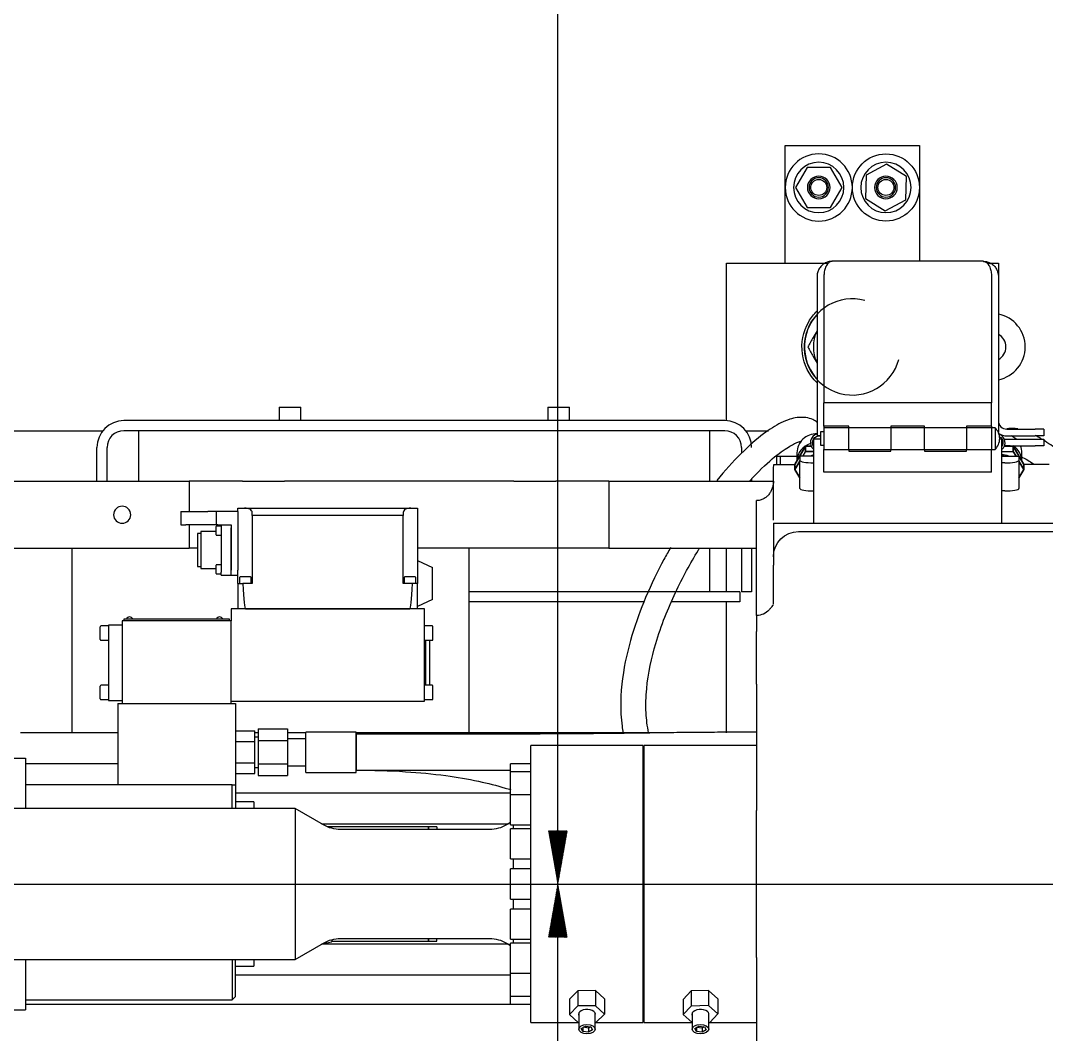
# Model space of a CAD drawing. Header units: millimetres. Extents: x 10462777 to 22643323, y 453826 to 1389191.
# Drawn here: x 11270982 to 11271574, y 584480 to 585065 of the extents above; entities that cross this region are included whole.
import ezdxf

# ---------------------------------------------------------------- set-up
doc = ezdxf.new("R2010")
doc.units = ezdxf.units.MM
doc.header["$LTSCALE"] = 200
doc.header["$MEASUREMENT"] = 0
doc.linetypes.add('CENTER', pattern=[2, 1.25, -0.25, 0.25, -0.25])
doc.linetypes.add('PHANTOM', pattern=[2.5, 1.25, -0.25, 0.25, -0.25, 0.25, -0.25])
doc.layers.add('1', color=1, linetype='CENTER')
doc.layers.add('11', color=6, linetype='PHANTOM')
doc.layers.add('LAYOUT', color=8, linetype='CONTINUOUS', lineweight=25)

# ---------------------------------------------------------------- blocks, each defined once
blk = doc.blocks.new('r710ic')
at = {"layer": 'LAYOUT', "color": 3}
blk.add_circle((272041.37, 104232.63), 2050.12, dxfattribs=at)

msp = doc.modelspace()

# ---------------------------------------------------------------- hatches: boundary and pattern name
at = {"layer": '1', "linetype": 'Continuous'}
h = msp.add_hatch(dxfattribs=at)
h.set_pattern_fill('ANSI31', color=27, scale=0.19368, angle=45, style=0, pattern_type=0)
h.set_pattern_definition([(45, (11264546.22931, 582402.56258), (-0.1369525464, 0.1369525464), [])])
h.paths.add_polyline_path([(11271292.35042, 584566.95582), (11271286.92895, 584597.70252), (11271297.7719, 584597.70256)], flags=0)
h = msp.add_hatch(dxfattribs=at)
h.set_pattern_fill('ANSI31', color=27, scale=0.19368, angle=45, style=0, pattern_type=0)
h.set_pattern_definition([(45, (11264546.22931, 582402.56258), (-0.1369525464, 0.1369525464), [])])
h.paths.add_polyline_path([(11271292.35042, 584566.95582), (11271297.7719, 584536.20911), (11271286.92895, 584536.20907)], flags=0)

# ---------------------------------------------------------------- linework, layer by layer
at = {"layer": '1', "color": 27, "linetype": 'Continuous'}
for p, q in [((11271292.35042, 584566.95582), (11271292.35042, 585668.51554)), ((11271292.35042, 583439.24928), (11271292.35042, 584566.95582))]:
    msp.add_line(p, q, dxfattribs=at)
at = {"layer": '1', "color": 252, "linetype": 'Continuous'}
for p, q in [((11271423.4966, 584993.05214), (11271500.96866, 584993.05214)), ((11271423.4966, 584925.26394), (11271423.4966, 584993.05214)), ((11271500.96866, 584993.05214), (11271500.96866, 584926.23113)), ((11271540.15488, 584925.26409), (11271546.4835, 584925.26409)), ((11271546.4835, 584925.26409), (11271546.4835, 584921.1346)), ((11271546.4835, 584921.1346), (11271546.4835, 584917.51582)), ((11270888.9315, 584828.49714), (11271029.8306, 584828.49714)), ((11271400.72275, 584828.49714), (11271413.87818, 584828.49714)), ((11271104.34707, 584624.09146), (11270985.23377, 584624.09146)), ((11271104.34707, 584610.53415), (11271104.34707, 584624.09146)), ((11271106.28387, 584624.09146), (11271106.28387, 584610.9465)), ((11271217.64995, 584599.92078), (11271159.42637, 584599.92078)), ((11271222.49196, 584599.92078), (11271217.64995, 584599.92078)), ((11271217.64995, 584598.42886), (11271217.64995, 584599.92078)), ((11271217.64995, 584599.92078), (11271217.64995, 584598.42886)), ((11271222.49196, 584599.92078), (11271222.49196, 584598.42886)), ((11271162.16006, 584533.99085), (11271217.64995, 584533.99085)), ((11271217.64995, 584534.05705), (11271217.64995, 584535.48285)), ((11271217.64995, 584535.48285), (11271217.64995, 584534.05705)), ((11271217.64995, 584534.05705), (11271217.64995, 584533.99085)), ((11271217.64995, 584533.99085), (11271217.64995, 584534.05705)), ((11271217.64995, 584533.99085), (11271222.49196, 584533.99085)), ((11271222.49196, 584534.05705), (11271222.49196, 584535.48285)), ((11271222.49196, 584533.99085), (11271222.49196, 584534.05705)), ((11271104.34707, 584523.37741), (11271104.34707, 584500.13617)), ((11271106.28387, 584502.07297), (11271106.28387, 584523.37652)), ((11271104.34707, 584500.13617), (11271106.28387, 584502.07297)), ((11270985.23377, 584500.13617), (11271104.34707, 584500.13617))]:
    msp.add_line(p, q, dxfattribs=at)
at = {"layer": '1', "color": 60, "linetype": 'Continuous'}
for p, q in [((11271389.60258, 584834.27618), (11271389.60258, 584925.26409)), ((11271389.60258, 584925.26409), (11271448.22638, 584925.26409)), ((11271537.76789, 584926.23249), (11271450.61182, 584926.23249)), ((11271441.89622, 584917.51689), (11271441.89622, 584825.51881)), ((11271445.76982, 584917.51689), (11271445.76982, 584844.51929)), ((11271445.8383, 584917.51689), (11271445.8383, 584844.51929)), ((11271542.54142, 584917.51689), (11271542.54142, 584844.51929)), ((11271542.6099, 584917.51689), (11271542.6099, 584844.51929)), ((11271546.4835, 584917.51689), (11271546.4835, 584827.48959)), ((11271542.6099, 584844.51866), (11271445.76982, 584844.51866)), ((11271445.76982, 584831.21319), (11271445.76982, 584844.51866)), ((11271542.6099, 584831.21319), (11271542.6099, 584844.51866)), ((11271445.76997, 584827.82379), (11271443.83302, 584827.82379)), ((11271443.83302, 584827.82379), (11271443.83302, 584820.07658)), ((11271445.76982, 584831.21407), (11271445.76982, 584830.24522)), ((11271460.29583, 584831.21319), (11271445.76982, 584831.21319)), ((11271460.29583, 584830.24479), (11271445.76982, 584830.24479)), ((11271445.76982, 584830.24479), (11271445.76982, 584817.65558)), ((11271445.8383, 584831.21407), (11271445.8383, 584830.24522)), ((11271460.29583, 584830.24475), (11271460.29583, 584831.21319)), ((11271484.50585, 584830.24479), (11271460.29583, 584830.24479)), ((11271460.29583, 584817.65558), (11271460.29583, 584830.24479)), ((11271460.29583, 584817.65558), (11271460.29583, 584830.24479)), ((11271503.87387, 584831.21319), (11271484.50585, 584831.21319)), ((11271484.50585, 584831.21319), (11271484.50585, 584830.24475)), ((11271503.87387, 584830.24479), (11271484.50585, 584830.24479)), ((11271484.50585, 584830.24479), (11271484.50585, 584817.65558)), ((11271484.50585, 584830.24479), (11271484.50585, 584817.65558)), ((11271503.87387, 584830.24475), (11271503.87387, 584831.21319)), ((11271528.08388, 584830.24479), (11271503.87387, 584830.24479)), ((11271503.87387, 584817.65558), (11271503.87387, 584830.24479)), ((11271503.87387, 584817.65558), (11271503.87387, 584830.24479)), ((11271542.6099, 584831.21319), (11271528.08388, 584831.21319)), ((11271528.08388, 584831.21319), (11271528.08388, 584830.24475)), ((11271542.6099, 584830.24479), (11271528.08388, 584830.24479)), ((11271528.08388, 584830.24479), (11271528.08388, 584817.65558)), ((11271528.08388, 584830.24479), (11271528.08388, 584817.65558)), ((11271542.54142, 584831.21407), (11271542.54142, 584830.24522)), ((11271542.6099, 584831.21407), (11271542.6099, 584830.24522)), ((11271544.5467, 584830.24479), (11271542.6099, 584830.24479)), ((11271542.6099, 584830.24479), (11271542.6099, 584817.65558)), ((11271542.6099, 584830.24479), (11271542.6099, 584817.65558)), ((11271544.5467, 584830.24479), (11271544.5467, 584823.95018)), ((11271544.5467, 584830.24479), (11271544.5467, 584817.65558)), ((11271551.3255, 584829.39242), (11271567.78831, 584829.39242)), ((11271572.63032, 584829.39242), (11271567.78831, 584829.39242)), ((11271572.63032, 584829.39242), (11271572.63032, 584825.51881)), ((11271443.8335, 584823.58201), (11271439.95942, 584823.58201)), ((11271439.95942, 584783.87758), (11271439.95942, 584823.58201)), ((11271443.83302, 584825.51881), (11271441.89622, 584825.51881)), ((11271443.77936, 584825.45997), (11271443.83304, 584825.4505)), ((11271544.5467, 584823.95018), (11271544.5467, 584817.65558)), ((11271548.4203, 584823.58201), (11271547.22554, 584823.58201)), ((11271548.4203, 584783.87758), (11271548.4203, 584823.58201)), ((11271548.4203, 584823.58201), (11271548.62766, 584823.58201)), ((11271549.97372, 584823.58201), (11271553.2623, 584823.58201)), ((11271551.3255, 584825.51881), (11271567.78831, 584825.51881)), ((11271553.2623, 584823.58201), (11271567.78831, 584823.58201)), ((11271572.63032, 584825.51881), (11271567.78831, 584825.51881)), ((11271567.78831, 584823.58201), (11271572.63032, 584823.58201)), ((11271572.63032, 584823.58201), (11271572.63032, 584819.70841)), ((11271443.83302, 584820.07658), (11271445.76997, 584820.07658)), ((11271445.76982, 584817.65558), (11271460.29583, 584817.65558)), ((11271445.76982, 584804.58217), (11271445.76982, 584817.65556)), ((11271460.29583, 584817.65561), (11271460.29583, 584816.68718)), ((11271460.29583, 584817.65558), (11271484.50585, 584817.65558)), ((11271460.29583, 584816.68718), (11271484.50585, 584816.68718)), ((11271484.50585, 584816.68718), (11271484.50585, 584817.65561)), ((11271484.50585, 584817.65558), (11271503.87387, 584817.65558)), ((11271503.87387, 584817.65561), (11271503.87387, 584816.68718)), ((11271503.87387, 584817.65558), (11271528.08388, 584817.65558)), ((11271503.87387, 584816.68718), (11271528.08388, 584816.68718)), ((11271528.08388, 584816.68718), (11271528.08388, 584817.65561)), ((11271528.08388, 584817.65558), (11271542.6099, 584817.65558)), ((11271542.6099, 584817.65558), (11271544.5467, 584817.65558)), ((11271542.6099, 584804.58217), (11271542.6099, 584817.65556)), ((11271548.62766, 584819.70841), (11271548.4203, 584819.70841)), ((11271553.2623, 584819.70841), (11271549.97372, 584819.70841)), ((11271553.2623, 584819.70841), (11271567.78831, 584819.70841)), ((11271572.63032, 584819.70841), (11271567.78831, 584819.70841)), ((11271416.98409, 584809.056), (11271429.13296, 584809.056)), ((11271418.6546, 584809.05177), (11271418.6546, 584813.89801)), ((11271418.6546, 584813.89801), (11271420.5914, 584813.89801)), ((11271420.5914, 584813.89801), (11271420.5914, 584809.05177)), ((11271420.5914, 584813.89801), (11271430.27577, 584813.89801)), ((11271439.95956, 584813.79696), (11271431.9459, 584813.79696)), ((11271431.9459, 584813.79696), (11271431.9459, 584811.37965)), ((11271431.9459, 584795.16694), (11271431.9459, 584811.37965)), ((11271550.13921, 584809.95028), (11271548.42022, 584809.95028)), ((11271548.42054, 584813.79696), (11271558.37062, 584813.79696)), ((11271558.37062, 584813.79696), (11271558.37062, 584811.37965)), ((11271558.37062, 584811.37965), (11271558.37062, 584795.16694)), ((11271575.85009, 584809.056), (11271561.18159, 584809.056)), ((11271416.7178, 584776.87745), (11271416.7178, 584805.85905)), ((11271542.6099, 584804.58217), (11271445.76982, 584804.58217)), ((11271550.13921, 584793.73757), (11271548.42022, 584793.73757)), ((11271407.03379, 584721.90097), (11271407.03379, 584788.18008)), ((11271439.95942, 584775.16198), (11271439.95942, 584783.87758)), ((11271548.4203, 584775.16198), (11271548.4203, 584783.87758)), ((11271426.40181, 584775.16198), (11271595.87194, 584775.16198)), ((11271431.24381, 584770.31997), (11271595.87194, 584770.31997)), ((11271389.60258, 584735.52866), (11271389.60258, 584760.63264)), ((11271416.7178, 584755.79396), (11271416.7178, 584750.8521)), ((11271416.7178, 584728.45515), (11271416.7178, 584750.8521)), ((11271389.60258, 584654.21508), (11271389.60258, 584729.71735)), ((11271407.03379, 584721.89994), (11271407.03379, 584712.56531)), ((11271407.03379, 584682.25216), (11271407.03379, 584712.56531)), ((11271407.03379, 584682.25216), (11271407.03379, 584609.27272)), ((11271341.5699, 584646.84888), (11271276.68705, 584646.84888)), ((11271276.68705, 584597.52957), (11271276.68705, 584646.84888)), ((11271341.5699, 584487.06276), (11271341.5699, 584646.84888)), ((11271407.03379, 584646.84888), (11271342.15094, 584646.84888)), ((11271342.15094, 584597.52957), (11271342.15094, 584646.84888)), ((11271140.72359, 584610.53385), (11270111.45333, 584610.53385)), ((11271157.19571, 584601.02366), (11271140.72359, 584610.53385)), ((11271140.72359, 584610.53385), (11271140.72359, 584523.37778)), ((11271407.03379, 584524.63891), (11271407.03379, 584609.27272)), ((11271265.06621, 584602.37626), (11271262.72345, 584601.02366)), ((11271265.06849, 584601.98578), (11271264.39053, 584601.98578)), ((11271342.14849, 584601.98578), (11271341.56652, 584601.98578)), ((11271342.14896, 584603.27084), (11271341.56852, 584603.27084)), ((11271253.03944, 584598.42884), (11271166.87972, 584598.42884)), ((11271266.61568, 584601.03735), (11271266.61568, 584598.83201)), ((11271276.68705, 584487.06276), (11271276.68705, 584597.52957)), ((11271342.15094, 584487.06276), (11271342.15094, 584597.52957)), ((11271266.61568, 584581.40115), (11271266.61568, 584575.66894)), ((11271266.61568, 584558.2427), (11271266.61568, 584552.51048)), ((11271140.72359, 584523.37778), (11271157.19571, 584532.88797)), ((11271166.87972, 584535.48279), (11271253.03944, 584535.48279)), ((11271262.72345, 584532.88797), (11271265.06621, 584531.53538)), ((11271265.06849, 584531.92586), (11271264.39053, 584531.92586)), ((11271266.61568, 584535.07962), (11271266.61568, 584532.87428)), ((11271342.14849, 584531.92586), (11271341.56652, 584531.92586)), ((11271341.56852, 584530.64079), (11271342.14896, 584530.64079)), ((11270111.45333, 584523.37778), (11271140.72359, 584523.37778)), ((11271407.03379, 584524.63891), (11271407.03379, 584451.65948)), ((11271276.68705, 584487.06276), (11271304.1183, 584487.06276)), ((11271314.33532, 584487.06276), (11271341.5699, 584487.06276)), ((11271342.15094, 584487.06276), (11271369.72717, 584487.06276)), ((11271379.36227, 584487.06276), (11271407.03379, 584487.06276))]:
    msp.add_line(p, q, dxfattribs=at)
at = {"layer": '1', "color": 163, "linetype": 'Continuous'}
for p, q in [((11271388.63418, 584834.30755), (11271041.94671, 584834.30755)), ((11271388.63418, 584828.49714), (11271041.94671, 584828.49714)), ((11271050.66232, 584799.37171), (11271050.66232, 584828.49714)), ((11271379.91857, 584828.49714), (11271379.91857, 584799.37171)), ((11271026.4523, 584799.37189), (11271026.4523, 584818.81314)), ((11271032.2627, 584799.37189), (11271032.2627, 584818.81314)), ((11271398.31818, 584818.81314), (11271398.31818, 584815.48965)), ((11270512.2315, 584799.37199), (11271079.71434, 584799.37199)), ((11271079.71434, 584799.37199), (11271079.71434, 584781.94078)), ((11271110.41141, 584799.37199), (11271079.71434, 584799.37199)), ((11271110.41141, 584799.37199), (11271134.62143, 584799.37199)), ((11271266.90743, 584799.37199), (11271134.62143, 584799.37199)), ((11271266.90743, 584799.37199), (11271291.11745, 584799.37199)), ((11271321.81453, 584799.37199), (11271291.11745, 584799.37199)), ((11271321.81453, 584799.37199), (11271321.81453, 584760.63597)), ((11271321.81453, 584799.37199), (11271416.7178, 584799.37199)), ((11271404.12859, 584800.50791), (11271404.12859, 584799.37189)), ((11271079.71434, 584774.19418), (11271079.71434, 584760.63597)), ((11270512.2315, 584760.63597), (11271079.71434, 584760.63597)), ((11271011.92629, 584760.63597), (11271011.92629, 584654.21478)), ((11271084.49493, 584760.63597), (11271079.71434, 584760.63597)), ((11271266.90743, 584760.63597), (11271211.35351, 584760.63597)), ((11271241.26704, 584654.21478), (11271241.26704, 584760.63597)), ((11271291.11745, 584760.63597), (11271266.90743, 584760.63597)), ((11271321.81453, 584760.63597), (11271291.11745, 584760.63597)), ((11271321.81453, 584760.63597), (11271407.03379, 584760.63597)), ((11271379.91857, 584760.63625), (11271379.91857, 584745.21468)), ((11271398.31818, 584760.63643), (11271398.31818, 584735.53067)), ((11271404.12859, 584760.63643), (11271404.12859, 584735.53067)), ((11271379.91857, 584745.21468), (11271379.91857, 584735.53067)), ((11271397.34978, 584735.53067), (11271241.26235, 584735.53067)), ((11271397.34978, 584735.53067), (11271397.34978, 584729.72027)), ((11271404.12859, 584735.53067), (11271398.31818, 584735.53067)), ((11271342.0834, 584729.72027), (11271241.26235, 584729.72027)), ((11271397.34978, 584729.72027), (11271358.11031, 584729.72027)), ((11271038.49582, 584671.0589), (11271038.49582, 584624.09146)), ((11271038.49582, 584671.0589), (11271106.28387, 584671.0589)), ((11271106.28387, 584671.0589), (11271106.28387, 584624.09146)), ((11271176.0097, 584653.33716), (11271176.0097, 584632.61481)), ((11271104.72051, 584624.09146), (11271106.28387, 584624.09146))]:
    msp.add_line(p, q, dxfattribs=at)
at = {"layer": '1', "color": 150, "linetype": 'Continuous'}
for p, q in [((11270871.93089, 584639.58587), (11270985.23377, 584639.58587)), ((11270985.23377, 584639.58587), (11270985.23377, 584610.53158)), ((11270985.23377, 584523.37778), (11270985.23377, 584494.32576)), ((11270871.93089, 584494.32576), (11270985.23377, 584494.32576))]:
    msp.add_line(p, q, dxfattribs=at)
at = {"layer": '1', "color": 152, "linetype": 'Continuous'}
for p, q in [((11270866.96783, 584566.95582), (11271323.09715, 584566.95582)), ((11270866.96783, 584566.95582), (11272280.64689, 584566.95582)), ((11271027.29965, 584566.95582), (11272280.64689, 584566.95582))]:
    msp.add_line(p, q, dxfattribs=at)
at = {"layer": '1', "color": 163, "linetype": 'Continuous', "extrusion": (0, 0, -1)}
msp.add_circle((-11271040.97831, 584780.00398), 4.93884, dxfattribs=at)
at = {"layer": '1', "color": 252, "linetype": 'Continuous'}
for radius, start, end in [(27.76695, 75.00000001, 345), (27.59942, 137.46187411, 149.99999995), (27.59942, 149.99999995, 222.53436611)]:
    msp.add_arc((11271462.23263, 584876.84405), radius, start, end, dxfattribs=at)
at = {"layer": '1', "color": 252, "linetype": 'Continuous', "extrusion": (0, 0, -1)}
for radius, start, end in [(29.05202, 30.00000005, 45.56999433), (29.05202, 314.42249323, 30.00000005), (22.27322, 335.92969885, 24.07033522)]:
    msp.add_arc((-11271462.23263, 584876.84405), radius, start, end, dxfattribs=at)
at = {"layer": '1', "color": 163, "linetype": 'Continuous'}
for centre, radius, start, end in [((11271041.94671, 584818.81314), 15.49441, 90, 180), ((11271388.63418, 584818.81314), 15.49441, 0, 90), ((11271041.94671, 584818.81314), 9.68401, 90, 180), ((11271388.63418, 584818.81314), 9.68401, 0, 90)]:
    msp.add_arc(centre, radius, start, end, dxfattribs=at)
at = {"layer": '1', "color": 60, "linetype": 'Continuous'}
for centre, radius, start, end in [((11271551.3255, 584834.23442), 4.842, 180, 270), ((11271538.51845, 584823.95018), 8.71561, 313.76174276, 46.23825724), ((11271551.3255, 584834.23442), 8.71561, 238.32561985, 270), ((11271443.10672, 584821.64521), 5.0841, 103.77498895, 231.75313397), ((11271545.273, 584821.64521), 5.0841, 308.24683488, 71.80622025)]:
    msp.add_arc(centre, radius, start, end, dxfattribs=at)
at = {"layer": '1', "color": 60, "linetype": 'Continuous', "extrusion": (0, 0, -1)}
for centre, radius, start, end in [((-11271443.10672, 584821.64521), 3.8736, 324.34379085, 100.00000005), ((-11271545.273, 584821.64521), 3.8736, 119.28433575, 215.65626667), ((-11271431.24381, 584755.79396), 14.52601, 0, 90), ((-11271407.03379, 584731.58394), 9.68401, 222.1430778, 270), ((-11271166.87972, 584617.79686), 19.36801, 270, 300), ((-11271253.03944, 584617.79686), 19.36801, 240, 270), ((-11271166.87972, 584516.11478), 19.36801, 60, 90), ((-11271253.03944, 584516.11478), 19.36801, 90, 120)]:
    msp.add_arc(centre, radius, start, end, dxfattribs=at)
msp.add_ellipse((11271431.24381, 584805.85905), major_axis=(0, -16.77319), ratio=0.866025404, start_param=1.570796327, end_param=1.762568545, dxfattribs=at)
at = {"layer": '1', "color": 60, "linetype": 'Continuous'}
for centre, major_axis, start_param, end_param in [((11271440.17731, 584811.37965), (-8.23141, 0), 0, 1.544314223), ((11271550.13921, 584811.37965), (-8.23141, 0), 1.570796327, 3.141592654), ((11271440.17731, 584795.16694), (8.23141, 0), 3.141592654, 4.685906877), ((11271550.13921, 584795.16694), (8.23141, 0), 4.71238898, 6.283185307)]:
    msp.add_ellipse(centre, major_axis=major_axis, ratio=0.173648178, start_param=start_param, end_param=end_param, dxfattribs=at)
for points in [[(11271450.61182, 584926.23249), (11271450.57372, 584926.23249), (11271450.53561, 584926.23224), (11271450.4975, 584926.23174), (11271445.44539, 584926.16547), (11271441.89622, 584922.56943), (11271441.89622, 584917.51689)], [(11271450.61182, 584926.23249), (11271450.63891, 584926.23249), (11271450.63796, 584926.23224), (11271450.61679, 584926.23174), (11271447.81006, 584926.16547), (11271445.8383, 584922.56943), (11271445.8383, 584917.51689)], [(11271537.76789, 584926.23249), (11271537.7408, 584926.23249), (11271537.74176, 584926.23224), (11271537.76293, 584926.23174), (11271540.56965, 584926.16547), (11271542.54142, 584922.56943), (11271542.54142, 584917.51689)], [(11271537.76789, 584926.23249), (11271537.806, 584926.23249), (11271537.84411, 584926.23224), (11271537.88222, 584926.23174), (11271542.93432, 584926.16547), (11271546.4835, 584922.56943), (11271546.4835, 584917.51689)]]:
    msp.add_rational_spline(points, [1, 0.999985660988, 0.999985660988, 1, 0.807819516763, 0.807819516763, 1], degree=3, knots=[0, 0, 0, 0, 0.5, 0.5, 0.5, 1, 1, 1, 1], dxfattribs=at)
at = {"layer": '1', "color": 252, "linetype": 'Continuous'}
for points, knots in [([(11271441.89073, 584886.15728), (11271441.15846, 584884.88896), (11271440.42962, 584883.62656), (11271439.16742, 584881.44036), (11271438.63265, 584880.51412), (11271437.56594, 584878.66652), (11271437.03701, 584877.75039), (11271436.51374, 584876.84405)], [0, 0, 0, 0, 0.403530514, 0.403530514, 0.701765257, 0.701765257, 1, 1, 1, 1]), ([(11271436.51374, 584876.84405), (11271437.56556, 584875.02225), (11271438.62506, 584873.18714), (11271440.42266, 584870.07361), (11271441.15486, 584868.80539), (11271441.893, 584867.52691)], [0, 0, 0, 0, 0.595559336, 0.595559336, 1, 1, 1, 1])]:
    msp.add_open_spline(points, degree=3, knots=knots, dxfattribs=at)
at = {"layer": '1', "color": 163, "linetype": 'Continuous'}
for points, knots in [([(11271442.00357, 584833.31187), (11271441.19276, 584833.93792), (11271439.20319, 584835.14153), (11271435.3705, 584836.2691), (11271430.83223, 584836.28156), (11271425.86222, 584835.14776), (11271419.68181, 584832.58098), (11271410.6563, 584826.8706), (11271398.35325, 584816.08459), (11271388.79594, 584805.57098), (11271383.96584, 584799.68649)], [0, 0, 0, 0, 0.07179787, 0.161741922, 0.266652357, 0.346686615, 0.440932726, 0.612023478, 0.811659635, 1, 1, 1, 1]), ([(11271557.77004, 584829.50354), (11271557.26116, 584829.60319), (11271555.01787, 584829.96334), (11271552.89832, 584829.92559), (11271551.28376, 584829.57504)], [0, 0, 0, 0, 0.22457908, 1, 1, 1, 1]), ([(11271403.08321, 584799.61874), (11271407.84733, 584804.80141), (11271416.53164, 584813.11496), (11271424.42281, 584818.66357), (11271428.46531, 584820.86035), (11271430.62242, 584821.88143), (11271431.89267, 584822.24761), (11271432.45815, 584822.19578), (11271432.63241, 584822.13721)], [0, 0, 0, 0, 0.258521038, 0.511481148, 0.631036381, 0.749833073, 0.911971789, 1, 1, 1, 1]), ([(11271571.23108, 584823.74587), (11271570.79734, 584824.00364), (11271569.58081, 584824.71321), (11271568.39771, 584825.36488), (11271567.64383, 584825.76121)], [0, 0, 0, 0, 0.352836542, 1, 1, 1, 1]), ([(11271645.75459, 584759.78571), (11271643.37779, 584762.11936), (11271637.00906, 584768.3307), (11271627.05878, 584777.84276), (11271612.43226, 584791.42418), (11271596.33321, 584805.53531), (11271582.39044, 584816.46842), (11271575.17614, 584821.33539), (11271572.44273, 584823.01373)], [0, 0, 0, 0, 0.067167615, 0.182784833, 0.303640266, 0.559270523, 0.821791504, 1, 1, 1, 1]), ([(11271559.6139, 584813.559), (11271560.72735, 584813.01204), (11271562.91651, 584811.84847), (11271565.56079, 584810.21297), (11271566.69966, 584809.4757)], [0, 0, 0, 0, 0.596113125, 1, 1, 1, 1]), ([(11271357.37035, 584761.02151), (11271356.09428, 584758.79943), (11271351.08997, 584749.8139), (11271343.13084, 584733.53645), (11271334.60523, 584710.60507), (11271328.82709, 584685.80252), (11271328.08135, 584666.18149), (11271329.72547, 584655.41915), (11271329.94811, 584654.1545)], [0, 0, 0, 0, 0.081212276, 0.320738131, 0.531705471, 0.749135522, 0.97054214, 1, 1, 1, 1]), ([(11271344.70655, 584654.23065), (11271343.89819, 584658.06238), (11271342.87992, 584666.65925), (11271343.48027, 584684.38755), (11271348.87746, 584708.61985), (11271359.80469, 584735.62984), (11271369.07706, 584752.51505), (11271373.83897, 584760.32078), (11271374.11177, 584760.76521)], [0, 0, 0, 0, 0.0884219, 0.198487998, 0.420840537, 0.704802355, 0.983093324, 1, 1, 1, 1]), ([(11271407.0293, 584654.59573), (11271406.79877, 584654.59476), (11271402.32681, 584654.57572), (11271392.97095, 584654.5308), (11271380.25015, 584654.45076), (11271367.01169, 584654.34139), (11271355.79613, 584654.22016), (11271344.53329, 584654.07254), (11271333.03373, 584653.91215), (11271320.94484, 584653.76675), (11271308.00116, 584653.65018), (11271294.0535, 584653.55548), (11271279.8112, 584653.48867), (11271265.71057, 584653.43993), (11271252.54144, 584653.40514), (11271237.22153, 584653.37579), (11271219.4111, 584653.3531), (11271198.73186, 584653.33876), (11271183.94748, 584653.33528), (11271176.00969, 584653.33566)], [0, 0, 0, 0, 0.002993531, 0.058068243, 0.121487179, 0.168181585, 0.229990953, 0.26715629, 0.31448436, 0.379376612, 0.424176736, 0.482582153, 0.560497442, 0.609113187, 0.665674993, 0.731493002, 0.808034056, 0.896932985, 1, 1, 1, 1]), ([(11271176.0097, 584632.61489), (11271188.34414, 584632.61339), (11271210.23398, 584632.62238), (11271239.51136, 584632.65639), (11271256.86309, 584632.69516), (11271264.65942, 584632.71825), (11271265.06831, 584632.71948)], [0, 0, 0, 0, 0.415491022, 0.737370751, 0.986226123, 1, 1, 1, 1]), ([(11271176.01157, 584632.61343), (11271185.53753, 584632.67667), (11271202.80872, 584632.12553), (11271226.41298, 584629.93312), (11271245.61787, 584626.67699), (11271258.00838, 584623.56327), (11271264.10555, 584621.6777), (11271265.15131, 584621.34324)], [0, 0, 0, 0, 0.3159656, 0.574665077, 0.787350259, 0.963411081, 1, 1, 1, 1])]:
    msp.add_open_spline(points, degree=3, knots=knots, dxfattribs=at)
at = {"layer": '1', "color": 60, "linetype": 'Continuous'}
for points, knots in [([(11271416.7178, 584799.37199), (11271416.7178, 584798.69021), (11271416.66222, 584798.01234), (11271416.49565, 584797.0014), (11271416.42585, 584796.66415), (11271416.2588, 584795.99772), (11271416.16208, 584795.67012), (11271415.83294, 584794.70386), (11271415.56196, 584794.0816), (11271414.9116, 584792.88315), (11271414.52818, 584792.30356), (11271413.67564, 584791.24403), (11271413.20422, 584790.75788), (11271412.16215, 584789.88142), (11271411.58563, 584789.48941), (11271410.67577, 584789.01173), (11271410.36375, 584788.8697), (11271409.72122, 584788.62206), (11271409.39188, 584788.51721), (11271408.39911, 584788.26627), (11271407.72367, 584788.18008), (11271407.03379, 584788.18008)], [0, 0, 0, 0, 0.125, 0.125, 0.1875, 0.1875, 0.25, 0.25, 0.375, 0.375, 0.5, 0.5, 0.625, 0.625, 0.75, 0.75, 0.8125, 0.8125, 0.875, 0.875, 1, 1, 1, 1]), ([(11271416.7178, 584775.16198), (11271416.7178, 584772.54818), (11271416.7178, 584770.269), (11271416.7178, 584766.09321), (11271416.7178, 584764.1979), (11271416.7178, 584760.77748), (11271416.7178, 584759.24708), (11271416.7178, 584757.41555), (11271416.7178, 584756.88363), (11271416.7178, 584756.07932), (11271416.7178, 584755.79401), (11271416.7178, 584755.79391)], [0, 0, 0, 0, 0.25, 0.25, 0.5, 0.5, 0.75, 0.75, 0.875, 0.875, 1, 1, 1, 1]), ([(11271414.44643, 584725.3523), (11271414.63624, 584725.57929), (11271414.81974, 584725.79377), (11271415.18566, 584726.21666), (11271415.36685, 584726.42322), (11271415.87325, 584727.00481), (11271416.16254, 584727.34182), (11271416.46442, 584727.77298), (11271416.54113, 584727.89638), (11271416.59886, 584728.01444)], [0, 0, 0, 0, 0.192709357, 0.192709357, 0.40160837, 0.40160837, 0.819406396, 0.819406396, 1, 1, 1, 1])]:
    msp.add_open_spline(points, degree=3, knots=knots, dxfattribs=at)
msp.add_open_spline([(11271416.7178, 584775.16198), (11271416.71799, 584775.16198), (11271418.19265, 584775.16198), (11271420.91708, 584775.16198), (11271424.47558, 584775.16198), (11271426.40181, 584775.16198)], degree=2, dxfattribs=at)
at = {"layer": '1', "color": 252, "linetype": 'Continuous'}
msp.add_open_spline([(11271104.34707, 584624.09146), (11271104.47598, 584624.09146), (11271104.60409, 584624.09146), (11271104.73138, 584624.09146)], degree=3, dxfattribs=at)
at = {"layer": '11', "color": 60, "linetype": 'Continuous'}
for p, q in [((11271482.02483, 584982.25397), (11271470.19774, 584975.9154)), ((11271493.42774, 584975.1807), (11271482.02483, 584982.25397)), ((11271436.15534, 584980.46293), (11271429.44606, 584968.84212)), ((11271449.5739, 584980.46293), (11271436.15534, 584980.46293)), ((11271456.28317, 584968.84212), (11271449.5739, 584980.46293)), ((11271470.19774, 584975.9154), (11271469.77356, 584962.50355)), ((11271493.00356, 584961.76885), (11271493.42774, 584975.1807)), ((11271429.44606, 584968.84212), (11271436.15534, 584957.22132)), ((11271449.5739, 584957.22132), (11271456.28317, 584968.84212)), ((11271436.15534, 584957.22132), (11271449.5739, 584957.22132)), ((11271469.77356, 584962.50355), (11271481.17647, 584955.43028)), ((11271481.17647, 584955.43028), (11271493.00356, 584961.76885)), ((11271131.52378, 584842.05475), (11271131.52378, 584834.30755)), ((11271131.52378, 584842.05475), (11271144.11299, 584842.05475)), ((11271144.11299, 584834.30755), (11271144.11299, 584842.05475)), ((11271286.4679, 584842.05475), (11271286.4679, 584834.30755)), ((11271286.4679, 584842.05475), (11271299.05711, 584842.05475)), ((11271299.05711, 584834.30755), (11271299.05711, 584842.05475)), ((11271435.26185, 584819.5099), (11271429.11168, 584809.01933)), ((11271429.11168, 584809.01933), (11271435.26185, 584819.5099)), ((11271430.27541, 584815.74577), (11271430.27541, 584811.00441)), ((11271435.26185, 584816.56708), (11271433.63782, 584813.79692)), ((11271433.63782, 584813.79692), (11271435.26185, 584816.56708)), ((11271435.26185, 584819.5099), (11271435.26185, 584816.56708)), ((11271438.4928, 584819.5099), (11271435.26185, 584819.5099)), ((11271435.26185, 584819.5099), (11271438.4928, 584819.5099)), ((11271435.26185, 584816.56708), (11271435.26185, 584819.5099)), ((11271439.95942, 584816.56708), (11271435.26185, 584816.56708)), ((11271435.26185, 584816.56708), (11271439.95942, 584816.56708)), ((11271439.95942, 584819.5099), (11271439.87486, 584819.5099)), ((11271439.87486, 584819.5099), (11271439.95942, 584819.5099)), ((11271548.42037, 584819.5099), (11271548.50493, 584819.5099)), ((11271548.42037, 584819.5099), (11271548.50493, 584819.5099)), ((11271548.42037, 584816.56708), (11271555.05467, 584816.56708)), ((11271548.42037, 584816.56708), (11271555.05467, 584816.56708)), ((11271549.8868, 584819.5099), (11271555.05467, 584819.5099)), ((11271549.8868, 584819.5099), (11271555.05467, 584819.5099)), ((11271555.05467, 584819.5099), (11271561.20484, 584809.01933)), ((11271555.05467, 584816.56708), (11271555.05467, 584819.5099)), ((11271561.20484, 584809.01933), (11271555.05467, 584819.5099)), ((11271555.05467, 584819.5099), (11271555.05467, 584816.56708)), ((11271555.05467, 584816.56708), (11271556.6787, 584813.79692)), ((11271556.6787, 584813.79692), (11271555.05467, 584816.56708)), ((11271560.04111, 584811.00441), (11271560.04111, 584815.74577)), ((11271560.04111, 584815.74541), (11271560.04111, 584815.74577)), ((11271431.94594, 584810.91103), (11271429.11168, 584806.07651)), ((11271429.11168, 584806.07651), (11271431.94594, 584810.91103)), ((11271429.11168, 584809.01933), (11271429.11168, 584806.07651)), ((11271429.11168, 584806.07651), (11271429.11168, 584809.01933)), ((11271558.37057, 584810.91103), (11271561.20484, 584806.07651)), ((11271561.20484, 584806.07651), (11271558.37057, 584810.91103)), ((11271561.20484, 584806.07651), (11271561.20484, 584809.01933)), ((11271561.20484, 584809.01933), (11271561.20484, 584806.07651)), ((11271429.11168, 584806.07651), (11271431.94594, 584801.24199)), ((11271431.94594, 584801.24199), (11271429.11168, 584806.07651)), ((11271561.20484, 584806.07651), (11271558.37057, 584801.24199)), ((11271558.37057, 584801.24199), (11271561.20484, 584806.07651)), ((11271106.28399, 584655.27562), (11271117.51732, 584655.27562)), ((11271117.51732, 584649.12545), (11271117.51732, 584655.27562)), ((11271119.35728, 584656.39383), (11271136.30429, 584656.39383)), ((11271119.35728, 584656.39383), (11271119.35728, 584649.68455)), ((11271136.30429, 584656.39383), (11271136.30429, 584649.68455)), ((11271119.3574, 584651.76821), (11271117.51732, 584651.76821)), ((11271119.35728, 584649.68455), (11271136.30429, 584649.68455)), ((11271119.35728, 584649.68455), (11271119.35728, 584636.266)), ((11271146.9567, 584650.72248), (11271136.30429, 584650.72248)), ((11271136.30429, 584649.68455), (11271136.30429, 584636.266)), ((11271176.00872, 584654.59608), (11271146.9567, 584654.59608)), ((11271146.9567, 584631.35447), (11271146.9567, 584654.59608)), ((11271176.00872, 584631.35447), (11271176.00872, 584654.59608)), ((11271106.28399, 584649.12545), (11271117.51732, 584649.12545)), ((11271117.51732, 584636.8251), (11271117.51732, 584649.12545)), ((11271106.28399, 584636.8251), (11271117.51732, 584636.8251)), ((11271117.51732, 584630.67493), (11271117.51732, 584636.8251)), ((11271117.51732, 584634.18234), (11271119.3574, 584634.18234)), ((11271119.35728, 584636.266), (11271136.30429, 584636.266)), ((11271119.35728, 584636.266), (11271119.35728, 584629.55672)), ((11271136.30429, 584636.266), (11271136.30429, 584629.55672)), ((11271136.30429, 584635.22807), (11271146.9567, 584635.22807)), ((11271106.28399, 584630.67493), (11271117.51732, 584630.67493)), ((11271119.35728, 584629.55672), (11271136.30429, 584629.55672)), ((11271146.9567, 584631.35447), (11271176.00872, 584631.35447)), ((11271116.93628, 584614.40745), (11271106.28411, 584614.40745)), ((11271116.93628, 584614.40745), (11271116.93628, 584610.53338)), ((11271106.28411, 584519.50418), (11271116.93628, 584519.50418)), ((11271116.93628, 584523.37911), (11271116.93628, 584519.50418)), ((11271303.94497, 584505.3197), (11271299.0661, 584500.42945)), ((11271314.00734, 584505.41741), (11271303.94497, 584505.3197)), ((11271303.94497, 584505.3197), (11271303.94497, 584496.62358)), ((11271319.19085, 584500.62488), (11271314.00734, 584505.41741)), ((11271314.00734, 584505.41741), (11271314.00734, 584496.7213)), ((11271369.18405, 584505.2424), (11271364.53808, 584500.28263)), ((11271379.23834, 584505.48693), (11271369.18405, 584505.2424)), ((11271369.18405, 584505.2424), (11271369.18405, 584496.54628)), ((11271384.64665, 584500.77169), (11271379.23834, 584505.48693)), ((11271379.23834, 584505.48693), (11271379.23834, 584496.79081)), ((11271299.0661, 584500.42945), (11271299.0661, 584491.73333)), ((11271303.94497, 584496.62358), (11271299.0661, 584491.73333)), ((11271314.00734, 584496.7213), (11271303.94497, 584496.62358)), ((11271319.19085, 584491.92877), (11271314.00734, 584496.7213)), ((11271319.19085, 584500.62488), (11271319.19085, 584491.92877)), ((11271364.53808, 584500.28263), (11271364.53808, 584491.58652)), ((11271369.18405, 584496.54628), (11271364.53808, 584491.58652)), ((11271379.23834, 584496.79081), (11271369.18405, 584496.54628)), ((11271384.64665, 584492.07558), (11271379.23834, 584496.79081)), ((11271384.64665, 584500.77169), (11271384.64665, 584492.07558)), ((11271299.0661, 584491.73333), (11271304.24961, 584486.9408)), ((11271304.35766, 584492.43516), (11271304.35766, 584483.21545)), ((11271313.89929, 584483.21545), (11271313.89929, 584492.43516)), ((11271314.31199, 584487.03852), (11271319.19085, 584491.92877)), ((11271364.53808, 584491.58652), (11271369.8215, 584486.98018)), ((11271369.82155, 584492.43516), (11271369.82155, 584483.21545)), ((11271379.36318, 584483.21545), (11271379.36318, 584492.43516)), ((11271380.00068, 584487.11582), (11271384.64665, 584492.07558)), ((11271304.24961, 584486.9408), (11271304.35778, 584486.94185)), ((11271305.87399, 584483.66746), (11271308.20583, 584485.00731)), ((11271306.79664, 584481.8756), (11271305.87399, 584483.66746)), ((11271306.79664, 584484.19759), (11271306.79664, 584481.8756)), ((11271310.05112, 584483.83918), (11271306.92784, 584484.27297)), ((11271308.20583, 584485.00731), (11271311.46031, 584484.55531)), ((11271311.32912, 584484.5735), (11271310.05112, 584483.83918)), ((11271310.05112, 584483.83918), (11271310.05112, 584481.42359)), ((11271311.46031, 584484.55531), (11271312.38296, 584482.76345)), ((11271313.89927, 584487.03451), (11271314.31199, 584487.03852)), ((11271371.31763, 584483.61981), (11271373.58532, 584484.99323)), ((11271372.32469, 584481.84204), (11271371.31763, 584483.61981)), ((11271372.32469, 584484.22973), (11271372.32469, 584481.84204)), ((11271375.59942, 584483.85326), (11271372.36296, 584484.2529)), ((11271373.58532, 584484.99323), (11271376.86005, 584484.58887)), ((11271376.82177, 584484.59358), (11271375.59942, 584483.85326)), ((11271375.59942, 584483.85326), (11271375.59942, 584481.43768)), ((11271376.86005, 584484.58887), (11271377.8671, 584482.8111)), ((11271379.36318, 584487.10031), (11271380.00068, 584487.11582)), ((11271310.05112, 584481.42359), (11271306.79664, 584481.8756)), ((11271312.38296, 584482.76345), (11271310.05112, 584481.42359)), ((11271375.59942, 584481.43768), (11271372.32469, 584481.84204)), ((11271377.8671, 584482.8111), (11271375.59942, 584481.43768))]:
    msp.add_line(p, q, dxfattribs=at)
at = {"layer": '11', "color": 30, "linetype": 'Continuous'}
for p, q in [((11271074.81084, 584781.94078), (11271074.81084, 584774.19358)), ((11271074.81084, 584781.94078), (11271077.71605, 584781.94078)), ((11271077.71605, 584781.94078), (11271090.42786, 584781.94078)), ((11271096.23826, 584781.94078), (11271090.42786, 584781.94078)), ((11271095.14726, 584781.94078), (11271095.14726, 584774.19358)), ((11271107.73647, 584781.94078), (11271095.14726, 584781.94078)), ((11271107.73647, 584781.94078), (11271107.73647, 584783.87758)), ((11271107.73647, 584783.87758), (11271111.61007, 584783.87758)), ((11271107.73647, 584781.94078), (11271107.73647, 584748.04676)), ((11271111.61007, 584783.87758), (11271207.48174, 584783.87758)), ((11271115.96787, 584779.66831), (11271115.96787, 584781.3616)), ((11271115.96787, 584779.66831), (11271115.96787, 584740.29955)), ((11271203.12394, 584779.66831), (11271115.96787, 584779.66831)), ((11271203.12394, 584781.3616), (11271203.12394, 584779.66831)), ((11271203.12394, 584740.29955), (11271203.12394, 584779.66831)), ((11271207.48174, 584783.87758), (11271211.35535, 584783.87758)), ((11271211.35535, 584783.87758), (11271211.35535, 584740.29955)), ((11271074.81084, 584774.19358), (11271077.71605, 584774.19358)), ((11271090.42786, 584774.19358), (11271077.71605, 584774.19358)), ((11271096.23826, 584774.19358), (11271090.42786, 584774.19358)), ((11271095.14726, 584774.19358), (11271103.86287, 584774.19358)), ((11271098.05246, 584774.19358), (11271098.05246, 584772.54729)), ((11271103.86287, 584774.19358), (11271103.86287, 584748.04676)), ((11271103.86287, 584774.19358), (11271103.86287, 584772.54729)), ((11271086.43165, 584769.23657), (11271084.49485, 584769.23657)), ((11271084.49485, 584769.23657), (11271084.49485, 584759.66756)), ((11271095.14726, 584770.42892), (11271086.43165, 584770.42892)), ((11271086.43165, 584770.42892), (11271086.43165, 584759.66756)), ((11271095.14726, 584768.43159), (11271095.14726, 584773.17675)), ((11271098.05246, 584773.46727), (11271095.43778, 584773.46727)), ((11271095.43778, 584768.14107), (11271098.05246, 584768.14107)), ((11271098.05246, 584772.54729), (11271098.05246, 584746.78783)), ((11271103.86287, 584746.78783), (11271103.86287, 584772.54729)), ((11271084.49485, 584759.66756), (11271084.49485, 584750.09855)), ((11271086.43165, 584759.66756), (11271086.43165, 584748.90621)), ((11271084.49485, 584750.09855), (11271086.43165, 584750.09855)), ((11271095.14726, 584746.15837), (11271095.14726, 584750.90354)), ((11271098.05246, 584751.19406), (11271095.43778, 584751.19406)), ((11271211.35535, 584753.56351), (11271220.07095, 584749.49936)), ((11271086.43165, 584748.90621), (11271095.14726, 584748.90621)), ((11271095.43778, 584745.86785), (11271098.05246, 584745.86785)), ((11271098.05246, 584745.14155), (11271098.05246, 584746.78783)), ((11271098.05246, 584745.14155), (11271103.86287, 584745.14155)), ((11271103.86287, 584746.78782), (11271103.86287, 584748.04676)), ((11271103.86287, 584745.14155), (11271103.86287, 584746.78783)), ((11271103.86287, 584745.14155), (11271107.73647, 584745.14155)), ((11271107.73647, 584745.88135), (11271107.73647, 584748.04676)), ((11271107.73647, 584740.29955), (11271107.73647, 584745.88135)), ((11271115.09631, 584744.17315), (11271109.09223, 584744.17315)), ((11271209.99959, 584744.17315), (11271203.9955, 584744.17315)), ((11271220.07095, 584731.09974), (11271220.07095, 584749.49936)), ((11271107.73647, 584740.29955), (11271107.73647, 584725.77354)), ((11271107.73647, 584740.29955), (11271110.62949, 584740.29955)), ((11271108.70487, 584743.78579), (11271108.70487, 584740.29955)), ((11271115.96787, 584740.29955), (11271110.62949, 584740.29955)), ((11271115.48367, 584740.29955), (11271115.48367, 584743.78579)), ((11271208.46232, 584740.29955), (11271203.12394, 584740.29955)), ((11271203.60814, 584743.78579), (11271203.60814, 584740.29955)), ((11271211.35535, 584740.29955), (11271208.46232, 584740.29955)), ((11271210.38695, 584740.29955), (11271210.38695, 584743.78579)), ((11271211.35535, 584725.77354), (11271211.35535, 584740.29955)), ((11271220.07095, 584731.09974), (11271211.35535, 584727.03559)), ((11271215.42263, 584725.77354), (11271103.86287, 584725.77354)), ((11271103.86287, 584725.77354), (11271103.86287, 584718.80037)), ((11271112.09427, 584725.77354), (11271206.99754, 584725.77354)), ((11271215.42263, 584672.5115), (11271215.42263, 584725.77354)), ((11271028.32761, 584708.0786), (11271028.32761, 584715.34161)), ((11271033.16961, 584715.82581), (11271028.81181, 584715.82581)), ((11271033.16961, 584716.38005), (11271033.16961, 584672.80202)), ((11271040.91682, 584716.38005), (11271033.16961, 584716.38005)), ((11271040.91682, 584718.80105), (11271040.91682, 584671.0589)), ((11271103.86287, 584718.80105), (11271040.91682, 584718.80105)), ((11271041.88522, 584719.76945), (11271041.88522, 584718.80105)), ((11271102.89446, 584719.76945), (11271041.88522, 584719.76945)), ((11271102.89446, 584718.80105), (11271102.89446, 584719.76945)), ((11271103.86287, 584671.0589), (11271103.86287, 584718.80105)), ((11271219.78043, 584715.82581), (11271215.42263, 584715.82581)), ((11271220.26463, 584711.7101), (11271220.26463, 584715.34161)), ((11271220.26463, 584708.0786), (11271220.26463, 584711.7101)), ((11271028.81181, 584707.5944), (11271033.16961, 584707.5944)), ((11271215.42263, 584707.5944), (11271219.78043, 584707.5944)), ((11271216.00367, 584707.59357), (11271216.00367, 584681.5885)), ((11271218.32783, 584707.59408), (11271218.32783, 584681.58799)), ((11271028.32761, 584673.84046), (11271028.32761, 584681.10347)), ((11271033.16961, 584681.58767), (11271028.81181, 584681.58767)), ((11271219.78043, 584681.58767), (11271215.42263, 584681.58767)), ((11271220.26463, 584677.47197), (11271220.26463, 584681.10347)), ((11271028.81181, 584673.35626), (11271033.16961, 584673.35626)), ((11271215.42263, 584673.35626), (11271219.78043, 584673.35626)), ((11271220.26463, 584673.84046), (11271220.26463, 584677.47197)), ((11271033.16961, 584672.80202), (11271040.91682, 584672.80202)), ((11271103.86287, 584672.5115), (11271215.42263, 584672.5115))]:
    msp.add_line(p, q, dxfattribs=at)
at = {"layer": '11', "color": 7, "linetype": 'Continuous'}
for p, q in [((11271038.5055, 584654.21599), (11270982.33995, 584654.21599)), ((11271119.34493, 584654.21599), (11271117.50521, 584654.21599)), ((11271146.95425, 584654.21599), (11271136.2947, 584654.21599)), ((11271356.03294, 584654.21599), (11271175.99746, 584654.21599)), ((11270985.2348, 584636.57657), (11271038.5055, 584636.57657)), ((11271265.06152, 584619.35356), (11271106.29104, 584619.35356)), ((11271155.99052, 584601.71414), (11271263.9117, 584601.71414)), ((11271263.9117, 584532.19749), (11271155.99052, 584532.19749)), ((11271106.29104, 584514.55807), (11271265.06152, 584514.55807)), ((11271276.68151, 584497.33507), (11270985.2348, 584497.33507)), ((11271342.14035, 584497.33507), (11271341.55867, 584497.33507))]:
    msp.add_line(p, q, dxfattribs=at)
at = {"layer": '11', "color": 252, "linetype": 'Continuous'}
for p, q in [((11271276.68705, 584636.19647), (11271265.06624, 584636.19647)), ((11271265.06624, 584631.58906), (11271265.06624, 584636.19647)), ((11271276.68705, 584631.58927), (11271265.06624, 584631.58927)), ((11271265.06624, 584618.46847), (11271265.06624, 584631.58927)), ((11271342.15034, 584633.29127), (11271341.56869, 584633.29127)), ((11271342.15034, 584628.68407), (11271341.56869, 584628.68407)), ((11271276.68705, 584618.46909), (11271265.06624, 584618.46909)), ((11271265.06624, 584601.03788), (11271265.06624, 584618.46909)), ((11271341.56869, 584617.06326), (11271342.15034, 584617.06326)), ((11271342.15034, 584615.56389), (11271341.56869, 584615.56389)), ((11271341.56869, 584603.94308), (11271342.15034, 584603.94308)), ((11271265.06624, 584601.03788), (11271276.68705, 584601.03788)), ((11271276.68705, 584598.83336), (11271265.06624, 584598.83336)), ((11271265.06624, 584581.40214), (11271265.06624, 584598.83336)), ((11271342.15034, 584595.92815), (11271341.56869, 584595.92815)), ((11271341.56869, 584584.30734), (11271342.15034, 584584.30734)), ((11271265.06624, 584581.40214), (11271276.68705, 584581.40214)), ((11271276.68705, 584575.67142), (11271265.06624, 584575.67142)), ((11271265.06624, 584558.24021), (11271265.06624, 584575.67142)), ((11271342.15034, 584572.76622), (11271341.56869, 584572.76622)), ((11271341.56869, 584561.14541), (11271342.15034, 584561.14541)), ((11271265.06624, 584558.24021), (11271276.68705, 584558.24021)), ((11271276.68705, 584552.50949), (11271265.06624, 584552.50949)), ((11271265.06624, 584535.07828), (11271265.06624, 584552.50949)), ((11271342.15034, 584549.60429), (11271341.56869, 584549.60429)), ((11271341.56869, 584537.98348), (11271342.15034, 584537.98348)), ((11271265.06624, 584535.07828), (11271276.68705, 584535.07828)), ((11271276.68705, 584532.87375), (11271265.06624, 584532.87375)), ((11271265.06624, 584515.44254), (11271265.06624, 584532.87375)), ((11271342.15034, 584529.96855), (11271341.56869, 584529.96855)), ((11271265.06624, 584502.32236), (11271265.06624, 584515.44256)), ((11271265.06624, 584515.44254), (11271276.68705, 584515.44254)), ((11271341.56869, 584518.34774), (11271342.15034, 584518.34774)), ((11271342.15034, 584516.84837), (11271341.56869, 584516.84837)), ((11271265.06624, 584502.32236), (11271276.68705, 584502.32236)), ((11271265.06624, 584497.71516), (11271265.06624, 584502.32195)), ((11271341.56869, 584505.22756), (11271342.15034, 584505.22756)), ((11271265.06624, 584497.71516), (11271276.68705, 584497.71516)), ((11271341.56869, 584500.62037), (11271342.15034, 584500.62037))]:
    msp.add_line(p, q, dxfattribs=at)
at = {"layer": '11', "color": 160, "linetype": 'Continuous'}
msp.add_line((11271162.16059, 584533.95819), (11271162.16059, 584534.89923), dxfattribs=at)
at = {"layer": '11', "color": 60, "linetype": 'Continuous', "extrusion": (0, 0, -1)}
for centre, radius in [((-11271442.86462, 584968.84212), 19.36801), ((-11271442.86462, 584968.84212), 14.52601), ((-11271481.60065, 584968.84212), 14.52601), ((-11271442.86462, 584968.84212), 6.5591), ((-11271481.60065, 584968.84212), 6.5591), ((-11271442.86462, 584968.84212), 5.5907), ((-11271481.60065, 584968.84212), 5.5907)]:
    msp.add_circle(centre, radius, dxfattribs=at)
at = {"layer": '11', "color": 60, "linetype": 'Continuous'}
for centre, radius in [((11271481.60065, 584968.84212), 19.36801), ((11271442.86462, 584968.84212), 4.6223), ((11271481.60065, 584968.84212), 4.6223)]:
    msp.add_circle(centre, radius, dxfattribs=at)
for radius, start, end in [(19.36801, 281.53503818, 78.46127407), (8.23141, 298.06692473, 61.92941275)]:
    msp.add_arc((11271542.6099, 584876.84405), radius, start, end, dxfattribs=at)
at = {"layer": '11', "color": 30, "linetype": 'Continuous'}
for centre, radius, start, end in [((11271095.43778, 584773.17675), 0.29052, 90, 180), ((11271095.43778, 584768.43159), 0.29052, 180, 270), ((11271095.43778, 584750.90354), 0.29052, 90, 180), ((11271095.43778, 584746.15837), 0.29052, 180, 270), ((11271109.09223, 584743.78579), 0.38736, 90, 180), ((11271115.09631, 584743.78579), 0.38736, 0, 90), ((11271203.9955, 584743.78579), 0.38736, 90, 180), ((11271209.99959, 584743.78579), 0.38736, 0, 90), ((11271045.27462, 584719.12416), 1.90421, 19.80836641, 160.19163359), ((11271097.1809, 584719.12416), 1.90421, 19.80836641, 160.19163359), ((11271028.81181, 584715.34161), 0.4842, 90, 180), ((11271219.78043, 584715.34161), 0.4842, 0, 90), ((11271028.81181, 584708.0786), 0.4842, 180, 270), ((11271219.78043, 584708.0786), 0.4842, 270, 0), ((11271028.81181, 584681.10347), 0.4842, 90, 180), ((11271219.78043, 584681.10347), 0.4842, 0, 90), ((11271028.81181, 584673.84046), 0.4842, 180, 270), ((11271219.78043, 584673.84046), 0.4842, 270, 0)]:
    msp.add_arc(centre, radius, start, end, dxfattribs=at)
at = {"layer": '11', "color": 60, "linetype": 'Continuous'}
for centre, major_axis, ratio, start_param, end_param in [((11271441.41202, 584815.74577), (11.13661, 0), 0.984807753, 1.527272285, 3.141560471), ((11271441.41202, 584810.61686), (11.13661, 0), 0.984807753, 1.877069238, 3.105137811), ((11271441.41202, 584810.61686), (11.13661, 0), 0.984807753, 1.701630873, 1.766818965), ((11271548.9045, 584815.74577), (11.13661, 0), 0.984807753, 1.72803997, 1.756804825), ((11271548.9045, 584815.74577), (11.13661, 0), 0.984807753, 0.795968339, 1.099819562), ((11271548.9045, 584810.61686), (11.13661, 0), 0.984807753, 0.036488092, 0.977296575), ((11271548.9045, 584815.74577), (11.13661, 0), 0.984807753, 0, 0.369693565), ((11271441.41202, 584806.07651), (8.59456, 0), 0.984807753, 1.740605766, 1.993111339), ((11271548.9045, 584806.07651), (8.59456, 0), 0.984807753, 1.148514438, 1.627214311), ((11271548.9045, 584806.07651), (-7.92936, 0), 0.984807753, 4.561755561, 4.773518839), ((11271309.12848, 584491.83105), (-4.89312, 0), 0.555570233, 2.917627323, 6.283185307), ((11271309.12848, 584491.83105), (-4.89312, 0), 0.555570233, 0, 0.22420223), ((11271374.59237, 584491.83105), (-4.89312, 0), 0.555570233, 2.917586758, 6.283185307), ((11271374.59237, 584491.83105), (-4.89312, 0), 0.555570233, 0, 0.224161668)]:
    msp.add_ellipse(centre, major_axis=major_axis, ratio=ratio, start_param=start_param, end_param=end_param, dxfattribs=at)
at = {"layer": '11', "color": 30, "linetype": 'Continuous'}
for centre, major_axis, ratio, start_param, end_param in [((11271111.61007, 584781.3616), (4.3578, 0), 0.577350269, 0, 1.570796327), ((11271207.48174, 584781.3616), (4.3578, 0), 0.577350269, 1.570796327, 3.141592654), ((11271112.09427, 584975.43192), (0, 249.65839), 0.017455065, 2.798790401, 3.141592654), ((11271206.99754, 584975.43192), (0, 249.65839), 0.017455065, 3.141592654, 3.484394906)]:
    msp.add_ellipse(centre, major_axis=major_axis, ratio=ratio, start_param=start_param, end_param=end_param, dxfattribs=at)
at = {"layer": '11', "color": 160, "linetype": 'Continuous'}
for start_param, end_param in [(4.8814465, 6.283185307), (0, 0.645892572)]:
    msp.add_ellipse((11271156.35019, 584533.95819), major_axis=(5.8104, 0), ratio=0.173648178, start_param=start_param, end_param=end_param, dxfattribs=at)
at = {"layer": '11', "color": 60, "linetype": 'Continuous'}
for centre in [(11271309.12848, 584483.21545), (11271374.59237, 584483.21545)]:
    msp.add_ellipse(centre, major_axis=(-4.77082, 0), ratio=0.555570233, dxfattribs=at)

# ---------------------------------------------------------------- block references
at = {"layer": 'LAYOUT', "color": 2, "rotation": 270}
msp.add_blockref('r710ic', (11164900.28186, 858351.4113, 0), dxfattribs=at)

doc.saveas('drawing.dxf')
